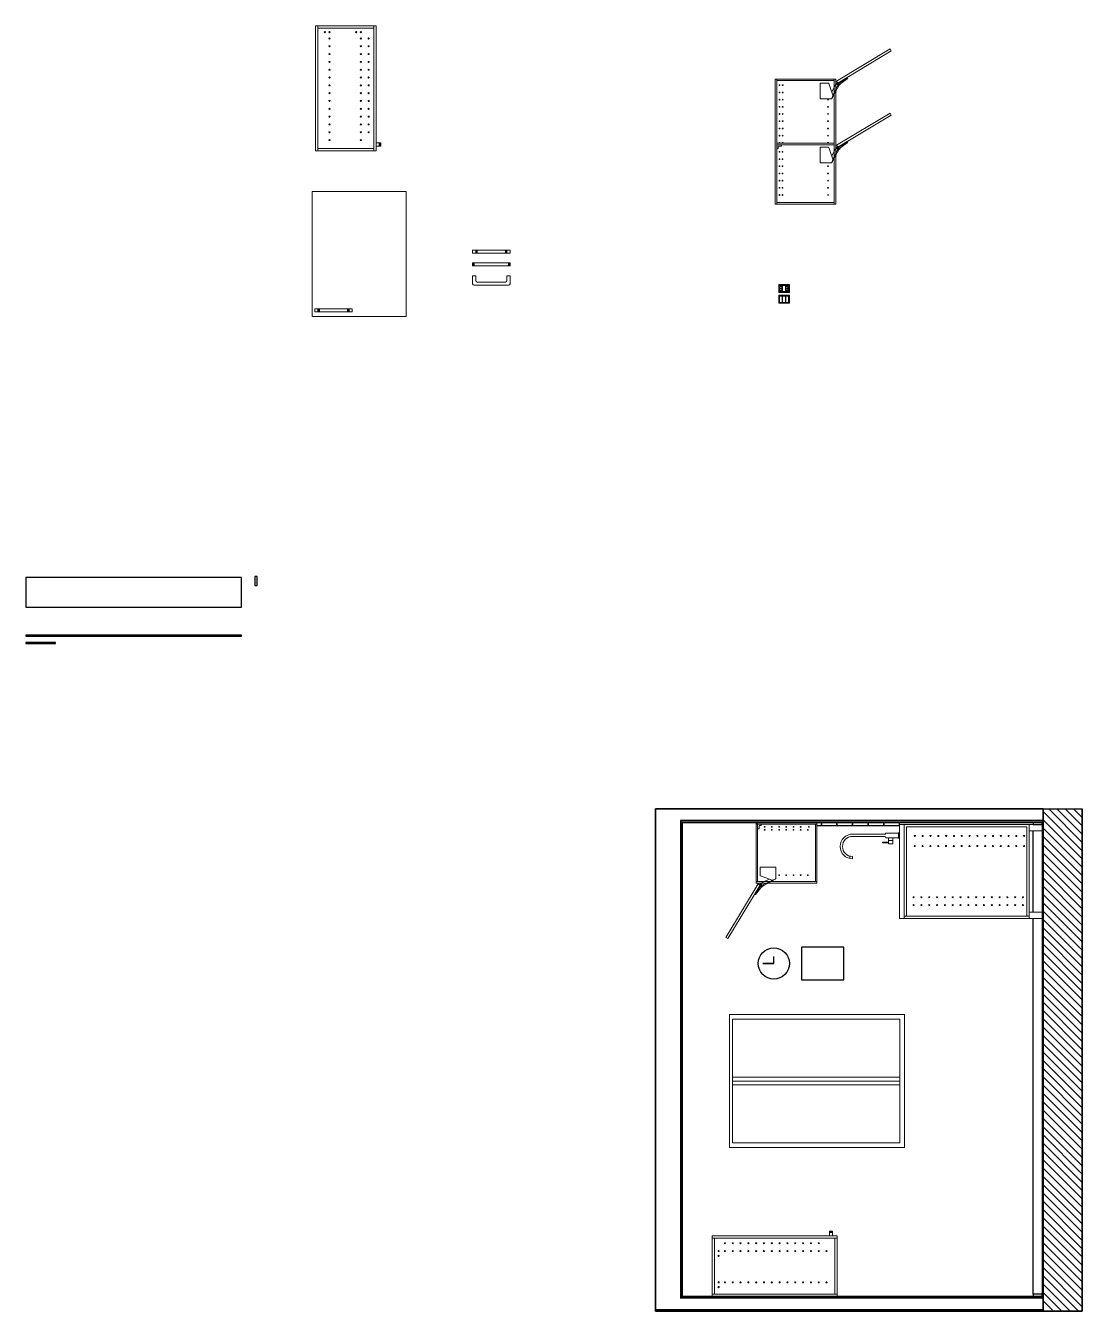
# Model space of a CAD drawing. Header units: inches. Extents: x -552 to 1457, y 97 to 1413.
# Drawn here: x -552 to 124, y 591 to 1413 of the extents above; entities that cross this region are included whole.
import ezdxf

# ---------------------------------------------------------------- set-up
doc = ezdxf.new("R2010")
doc.units = ezdxf.units.IN
doc.header["$MEASUREMENT"] = 0
doc.layers.add('ACCESSORI', color=41, linetype='Continuous')
doc.layers.add('PIASTRELLE', color=71, linetype='Continuous')
for name, color, linetype, lineweight in [('ARREDI', 11, 'Continuous', 18), ('INFISSI', 141, 'Continuous', 13), ('PRESECORRENTE', 171, 'Continuous', 18), ('STRUTTURA', 7, 'Continuous', 35)]:
    doc.layers.add(name, color=color, linetype=linetype, lineweight=lineweight)

# ---------------------------------------------------------------- blocks, each defined once
blk = doc.blocks.new('mecc1')
for p, q in [((39.58, 324.42), (39.58, 330.26)), ((39.8, 330.49), (42.72, 330.49)), ((42.93, 330.34), (44.57, 325.85)), ((43.9, 324.42), (39.58, 324.42)), ((44.57, 325.77), (44.11, 324.57))]:
    blk.add_line(p, q)
for centre, radius, start, end in [((39.8, 330.26), 0.223, 90, 180), ((42.72, 330.26), 0.223, 20.0419, 90), ((43.9, 324.65), 0.223, 270, 339.2869), ((44.46, 325.81), 0.111, 339.2869, 20.0419)]:
    blk.add_arc(centre, radius, start, end)
blk = doc.blocks.new('anta')
blk.add_lwpolyline([(92.24, 357.47), (91.47, 358.76), (57.19, 338.14), (57.96, 336.86)], close=True)
blk = doc.blocks.new('6-rob-elev')
at = {"color": 0, "linetype": 'ByBlock'}
for p, q in [((-0.64, -2.52), (-0.75, 18.33)), ((0.88, -2.52), (0.75, 18.33)), ((14.93, 20.07), (13.38, 20.07)), ((15.12, 18.33), (13.62, 18.33)), ((1.63, -11.03), (1.63, -2.99)), ((3.42, -4.71), (3.42, -7.36))]:
    blk.add_line(p, q, dxfattribs=at)
for p, q in [((-1.37, -2.99), (-0.64, -2.52)), ((-1.37, -11.03), (-1.37, -2.99)), ((0.88, -2.52), (1.63, -2.99)), ((-2.03, -11.73), (-1.37, -11.03)), ((-2.03, -11.73), (2.38, -11.73)), ((-1.37, -11.03), (1.63, -11.03)), ((2.38, -11.73), (1.63, -11.03))]:
    blk.add_line(p, q)
blk.add_lwpolyline([(1.63, -7.36), (5.46, -7.36), (5.46, -4.71), (1.63, -4.71)], dxfattribs=at)
blk.add_lwpolyline([(4.51, -0.89), (4.95, -0.89), (4.95, -4.71), (4.51, -4.71)], close=True)
for radius in [7.94, 6.44]:
    blk.add_arc((7.19, 18.33), radius, 0, 180, dxfattribs=at)

msp = doc.modelspace()

# ---------------------------------------------------------------- hatches: boundary and pattern name
h = msp.add_hatch()
h.set_pattern_fill('ANSI31', color=0, scale=30, angle=90)
h.set_pattern_definition([(135, (1196.6366, 512.799), (-2.65165, -2.65165), [])])
h.paths.add_polyline_path([(98.92, 600.38), (98.92, 600.38), (98.92, 599.38), (98.92, 591.88), (98.92, 591.88), (123.92, 590.88), (123.92, 912.28), (98.92, 912.28)])

# ---------------------------------------------------------------- linework, layer by layer
for p, q in [((-133.08, 904.74), (-133.14, 599.36)), ((98.92, 912.28), (123.92, 912.28)), ((123.92, 590.88), (123.92, 912.28)), ((98.92, 590.88), (123.92, 590.88))]:
    msp.add_line(p, q)
for points in [[(98.22, 904.78), (98.22, 904.74)], [(98.92, 912.28), (98.92, 912.28), (123.92, 912.28), (123.92, 590.88), (98.92, 590.88), (98.92, 909.38)]]:
    msp.add_lwpolyline(points)
at = {"layer": 'ACCESSORI'}
for p, q in [((-73.35, 813.37), (-73.35, 817.87)), ((-73.35, 813.37), (-80.35, 813.37)), ((-80.35, 813.37), (-73.35, 813.37))]:
    msp.add_line(p, q, dxfattribs=at)
msp.add_lwpolyline([(-28.66, 802.83), (-28.66, 823.83), (-55.66, 823.83), (-55.66, 802.83)], close=True, dxfattribs=at)
msp.add_circle((-73.35, 813.37), 10, dxfattribs=at)
at = {"layer": 'ARREDI'}
for p, q in [((-365.03, 1411.64), (-365.03, 1413.14)), ((-365.03, 1413.14), (-365.03, 1334.64)), ((-329.23, 1411.64), (-329.23, 1413.14)), ((-329.23, 1413.14), (-329.23, 1333.14)), ((-71.5, 1378), (-71.5, 1379)), ((-31.47, 1375.08), (-36.27, 1366.68)), ((-36.23, 1370.62), (-34.34, 1374.74)), ((-32.28, 1375.58), (-35.59, 1368.5)), ((-34.7, 1378), (-34.7, 1379)), ((-34.34, 1374.74), (-33.02, 1376.3)), ((-32.87, 1376.37), (-32.49, 1376.37)), ((-32.49, 1376.37), (-26.37, 1380.05)), ((-32.22, 1376.04), (-32.34, 1376.24)), ((-32.23, 1375.73), (-32.28, 1375.58)), ((-32.2, 1375.85), (-32.23, 1375.73)), ((-32.22, 1376.04), (-32.2, 1375.98)), ((-32.2, 1375.98), (-32.2, 1375.85)), ((-32, 1376.14), (-32.12, 1376.35)), ((-27.42, 1378.87), (-32, 1376.14)), ((-31.13, 1375.54), (-30.74, 1375.95)), ((-30.74, 1375.95), (-29.59, 1376.79)), ((-29.59, 1376.79), (-26.41, 1379.23)), ((-27.17, 1379.01), (-27.42, 1378.87)), ((-26.26, 1379.5), (-27.17, 1379.01)), ((-27.17, 1379.01), (-27.17, 1379.01)), ((-26.41, 1380.11), (-26.41, 1380.11)), ((-26.41, 1379.23), (-26.26, 1379.5)), ((-365.03, 1334.64), (-365.03, 1333.14)), ((-327.73, 1336.14), (-327.73, 1333.14)), ((-325.73, 1336.14), (-325.73, 1338.14)), ((-325.53, 1336.14), (-325.53, 1338.14)), ((-325.33, 1338.14), (-325.33, 1336.14)), ((-325.13, 1336.14), (-325.13, 1338.14)), ((-325.13, 1336.14), (-325.13, 1338.14)), ((-324.93, 1336.14), (-324.93, 1338.14)), ((-324.93, 1336.14), (-324.93, 1338.14)), ((-324.73, 1336.14), (-324.73, 1338.14)), ((-71.5, 1334.65), (-70.5, 1334.65)), ((-70.5, 1334.65), (-70.5, 1336)), ((-70.5, 1336), (-68.5, 1336)), ((-68.5, 1336), (-68.5, 1337)), ((-31.47, 1334.08), (-36.27, 1325.68)), ((-36.23, 1329.62), (-34.34, 1333.74)), ((-32.28, 1334.58), (-35.59, 1327.5)), ((-34.34, 1333.74), (-33.02, 1335.3)), ((-32.79, 1333.25), (-32.88, 1333.3)), ((-32.87, 1335.37), (-32.49, 1335.37)), ((-32.49, 1335.37), (-26.37, 1339.05)), ((-32.22, 1335.04), (-32.34, 1335.24)), ((-32.23, 1334.73), (-32.28, 1334.58)), ((-32.2, 1334.85), (-32.23, 1334.73)), ((-32.22, 1335.04), (-32.2, 1334.98)), ((-32.2, 1334.98), (-32.2, 1334.85)), ((-32, 1335.14), (-32.12, 1335.35)), ((-27.42, 1337.87), (-32, 1335.14)), ((-31.13, 1334.54), (-30.74, 1334.95)), ((-30.74, 1334.95), (-29.59, 1335.79)), ((-29.59, 1335.79), (-26.41, 1338.23)), ((-27.17, 1338.01), (-27.42, 1337.87)), ((-26.26, 1338.5), (-27.17, 1338.01)), ((-27.17, 1338.01), (-27.17, 1338.01)), ((-26.41, 1339.11), (-26.41, 1339.11)), ((-26.41, 1338.23), (-26.26, 1338.5)), ((-71.5, 1300), (-71.5, 1299)), ((-34.7, 1300), (-34.7, 1299)), ((-264.03, 1267.64), (-264.03, 1269.64)), ((-263.83, 1267.64), (-263.83, 1269.64)), ((-263.63, 1269.64), (-263.63, 1267.64)), ((-263.43, 1267.64), (-263.43, 1269.64)), ((-263.43, 1267.64), (-263.43, 1269.64)), ((-263.23, 1267.64), (-263.23, 1269.64)), ((-263.23, 1267.64), (-263.23, 1269.64)), ((-263.03, 1267.64), (-263.03, 1269.64)), ((-245.03, 1267.64), (-245.03, 1269.64)), ((-244.83, 1267.64), (-244.83, 1269.64)), ((-244.83, 1267.64), (-244.83, 1269.64)), ((-244.63, 1267.64), (-244.63, 1269.64)), ((-244.63, 1267.64), (-244.63, 1269.64)), ((-244.43, 1269.64), (-244.43, 1267.64)), ((-244.23, 1267.64), (-244.23, 1269.64)), ((-244.03, 1267.64), (-244.03, 1269.64)), ((-266.03, 1261.56), (-266.03, 1259.56)), ((-265.83, 1259.56), (-265.83, 1261.56)), ((-265.63, 1259.56), (-265.63, 1261.56)), ((-265.63, 1259.56), (-265.63, 1261.56)), ((-265.43, 1261.56), (-265.43, 1259.56)), ((-265.23, 1259.56), (-265.23, 1261.56)), ((-265.03, 1259.56), (-265.03, 1261.56)), ((-243.03, 1259.56), (-243.03, 1261.56)), ((-242.83, 1259.56), (-242.83, 1261.56)), ((-242.83, 1259.56), (-242.83, 1261.56)), ((-242.63, 1259.56), (-242.63, 1261.56)), ((-242.63, 1259.56), (-242.63, 1261.56)), ((-242.43, 1261.56), (-242.43, 1259.56)), ((-242.23, 1259.56), (-242.23, 1261.56)), ((-242.03, 1259.56), (-242.03, 1261.56)), ((-266.03, 1253.14), (-266.03, 1248.14)), ((-266.03, 1253.14), (-264.03, 1253.14)), ((-264.03, 1250.14), (-264.03, 1253.14)), ((-244.03, 1253.14), (-244.03, 1250.14)), ((-244.03, 1253.14), (-242.03, 1253.14)), ((-242.03, 1248.14), (-242.03, 1253.14)), ((-265.03, 1247.14), (-243.03, 1247.14)), ((-245.03, 1249.14), (-263.03, 1249.14)), ((-365.03, 1230.14), (-365.03, 1232.14)), ((-364.83, 1230.14), (-364.83, 1232.14)), ((-364.63, 1232.14), (-364.63, 1230.14)), ((-364.43, 1230.14), (-364.43, 1232.14)), ((-364.43, 1230.14), (-364.43, 1232.14)), ((-364.23, 1230.14), (-364.23, 1232.14)), ((-364.23, 1230.14), (-364.23, 1232.14)), ((-364.03, 1230.14), (-364.03, 1232.14)), ((-346.03, 1230.14), (-346.03, 1232.14)), ((-345.83, 1230.14), (-345.83, 1232.14)), ((-345.83, 1230.14), (-345.83, 1232.14)), ((-345.63, 1230.14), (-345.63, 1232.14)), ((-345.63, 1230.14), (-345.63, 1232.14)), ((-345.43, 1232.14), (-345.43, 1230.14)), ((-345.23, 1230.14), (-345.23, 1232.14)), ((-345.03, 1230.14), (-345.03, 1232.14)), ((-84.76, 903.54), (-84.76, 864.74)), ((-84.06, 902.54), (-84.06, 903.54)), ((-82.76, 899.54), (-83.76, 899.54)), ((-81.42, 901.54), (-82.76, 901.54)), ((-82.76, 901.54), (-82.76, 899.54)), ((-81.42, 902.54), (-81.42, 901.54)), ((-46.76, 902.54), (-45.76, 902.54)), ((7.04, 902.14), (7.04, 842.14)), ((7.04, 902.14), (9.97, 902.14)), ((89.97, 902.14), (97.97, 902.14)), ((98.22, 898.14), (89.97, 898.14)), ((89.97, 846.14), (89.97, 898.14)), ((98.22, 902.14), (98.22, 898.14)), ((-82.13, 863.53), (-85.81, 857.41)), ((-82.13, 863.91), (-82.13, 863.53)), ((-80.5, 865.38), (-82.06, 864.06)), ((-81.35, 863.32), (-74.26, 866.62)), ((-80.84, 862.51), (-72.44, 867.31)), ((-76.38, 867.27), (-80.5, 865.38)), ((-80.01, 863.83), (-80.06, 863.92)), ((-46.76, 865.74), (-45.76, 865.74)), ((-85.47, 857.37), (-81.91, 863.04)), ((-82.55, 860.62), (-85, 857.45)), ((-81.71, 861.78), (-82.55, 860.62)), ((-81.91, 863.04), (-82.11, 863.16)), ((-81.8, 863.25), (-82, 863.37)), ((-81.8, 863.25), (-81.74, 863.24)), ((-81.74, 863.24), (-81.61, 863.24)), ((-81.3, 862.17), (-81.71, 861.78)), ((-81.61, 863.24), (-81.5, 863.27)), ((-81.5, 863.27), (-81.35, 863.32)), ((9.97, 842.14), (7.04, 842.14)), ((11.47, 843.64), (9.97, 843.64)), ((88.47, 843.64), (89.97, 843.64)), ((98.22, 846.14), (89.97, 846.14)), ((89.97, 842.14), (98.22, 842.14)), ((98.22, 842.14), (98.22, 846.14)), ((-73.35, 813.37), (-78.48, 813.37)), ((-35.8, 642.18), (-37.8, 642.18)), ((-35.8, 641.98), (-37.8, 641.98)), ((-35.8, 641.98), (-37.8, 641.98)), ((-35.8, 641.78), (-37.8, 641.78)), ((-35.8, 641.78), (-37.8, 641.78)), ((-37.8, 641.58), (-35.8, 641.58)), ((-35.8, 641.38), (-37.8, 641.38)), ((-111.3, 637.68), (-112.8, 637.68)), ((-112.8, 637.68), (-32.8, 637.68)), ((-35.8, 641.18), (-37.8, 641.18)), ((-35.8, 639.18), (-32.8, 639.18)), ((-111.3, 601.88), (-112.8, 601.88)), ((-112.8, 601.88), (-34.3, 601.88)), ((-34.3, 601.88), (-32.8, 601.88))]:
    msp.add_line(p, q, dxfattribs=at)
for points in [[(-366.53, 1333.14), (-327.73, 1333.14), (-327.73, 1413.14), (-366.53, 1413.14)], [(-365.03, 1334.64), (-329.23, 1334.64), (-329.23, 1411.64), (-365.03, 1411.64)], [(-72.5, 1379), (-72.5, 1299), (-33.7, 1299), (-33.7, 1379)], [(-71.5, 1378), (-71.5, 1300), (-34.7, 1300), (-34.7, 1378)], [(-324.73, 1338.14), (-327.73, 1338.14), (-327.73, 1336.14), (-324.73, 1336.14)], [(-71.5, 1337), (-34.7, 1337), (-34.7, 1338), (-71.5, 1338)], [(-368.53, 1227.14), (-308.53, 1227.14), (-308.53, 1307.14), (-368.53, 1307.14)], [(-83.76, 902.54), (-83.76, 865.74), (-84.76, 865.74), (-84.76, 902.54)], [(9.97, 842.14), (89.97, 842.14), (89.97, 902.14), (9.97, 902.14)], [(11.47, 843.64), (88.47, 843.64), (88.47, 900.64), (11.47, 900.64)], [(-37.8, 642.18), (-37.8, 639.18), (-35.8, 639.18), (-35.8, 642.18)], [(-32.8, 600.38), (-32.8, 639.18), (-112.8, 639.18), (-112.8, 600.38)], [(-34.3, 601.88), (-34.3, 637.68), (-111.3, 637.68), (-111.3, 601.88)]]:
    msp.add_lwpolyline(points, close=True, dxfattribs=at)
for points in [[(-32.79, 1374.25), (-32.73, 1374.21), (-32.6, 1374.21), (-31.47, 1375.08)], [(-327.73, 1336.14), (-327.73, 1338.14)], [(-325.73, 1336.14), (-325.73, 1338.14)], [(-325.73, 1336.14), (-325.73, 1338.14)], [(-32.79, 1333.25), (-32.73, 1333.21), (-32.6, 1333.21), (-31.47, 1334.08)], [(-242.03, 1269.64), (-242.03, 1267.64), (-266.03, 1267.64)], [(-266.03, 1267.64), (-266.03, 1269.64)], [(-266.03, 1269.64), (-242.03, 1269.64)], [(-264.03, 1267.64), (-264.03, 1269.64)], [(-264.03, 1267.64), (-264.03, 1269.64)], [(-244.03, 1267.64), (-244.03, 1269.64)], [(-242.03, 1261.56), (-242.03, 1259.56), (-266.03, 1259.56)], [(-266.03, 1259.56), (-266.03, 1261.56)], [(-266.03, 1261.56), (-242.03, 1261.56)], [(-343.03, 1232.14), (-343.03, 1230.14), (-367.03, 1230.14)], [(-367.03, 1230.14), (-367.03, 1232.14)], [(-367.03, 1232.14), (-343.03, 1232.14)], [(-365.03, 1230.14), (-365.03, 1232.14)], [(-365.03, 1230.14), (-365.03, 1232.14)], [(-345.03, 1230.14), (-345.03, 1232.14)], [(-84.76, 903.54), (-45.76, 903.54), (-45.76, 864.74), (-84.76, 864.74)], [(-84.76, 902.54), (-46.76, 902.54), (-46.76, 865.74), (-84.76, 865.74)], [(-80.01, 863.83), (-79.97, 863.76), (-79.97, 863.64), (-80.84, 862.51)], [(-35.8, 641.18), (-37.8, 641.18)], [(-35.8, 641.18), (-37.8, 641.18)], [(-35.8, 639.18), (-37.8, 639.18)]]:
    msp.add_lwpolyline(points, dxfattribs=at)
for centre, radius in [((-360.53, 1408.99), 0.4), ((-357.53, 1408.99), 0.35), ((-340.53, 1408.99), 0.4), ((-337.53, 1408.99), 0.35), ((-357.53, 1404.99), 0.35), ((-357.53, 1399.99), 0.35), ((-337.53, 1404.99), 0.35), ((-337.53, 1399.99), 0.35), ((-332.53, 1404.99), 0.35), ((-332.53, 1399.99), 0.35), ((-357.53, 1394.99), 0.35), ((-357.53, 1389.99), 0.35), ((-337.53, 1394.99), 0.35), ((-337.53, 1389.99), 0.35), ((-332.53, 1394.99), 0.35), ((-332.53, 1389.99), 0.35), ((-357.53, 1384.99), 0.35), ((-337.53, 1384.99), 0.35), ((-332.53, 1384.99), 0.35), ((-357.53, 1379.99), 0.35), ((-357.53, 1374.99), 0.35), ((-337.53, 1379.99), 0.35), ((-337.53, 1374.99), 0.35), ((-332.53, 1379.99), 0.35), ((-332.53, 1374.99), 0.35), ((-69.74, 1375.05), 0.25), ((-67.74, 1375.05), 0.25), ((-32.79, 1375.83), 0.371), ((-31.81, 1376.61), 0.0831), ((-31.6, 1375.62), 0.261), ((-31.56, 1376.78), 0.104), ((-29.83, 1377.72), 0.0831), ((-28.72, 1378.36), 0.0831), ((-27.06, 1379.48), 0.0831), ((-26.69, 1379.54), 0.0831), ((-357.53, 1369.99), 0.35), ((-357.53, 1364.99), 0.35), ((-337.53, 1369.99), 0.35), ((-337.53, 1364.99), 0.35), ((-332.53, 1369.99), 0.35), ((-332.53, 1364.99), 0.35), ((-69.74, 1370.45), 0.25), ((-69.74, 1365.85), 0.25), ((-67.74, 1370.45), 0.25), ((-67.74, 1365.85), 0.25), ((-38.75, 1365.85), 0.25), ((-357.53, 1359.99), 0.35), ((-337.53, 1359.99), 0.35), ((-332.53, 1359.99), 0.35), ((-69.74, 1361.25), 0.25), ((-69.74, 1356.65), 0.25), ((-67.74, 1361.25), 0.25), ((-67.74, 1356.65), 0.25), ((-38.75, 1361.25), 0.25), ((-38.75, 1356.65), 0.25), ((-357.53, 1354.99), 0.35), ((-357.53, 1349.99), 0.35), ((-337.53, 1354.99), 0.35), ((-337.53, 1349.99), 0.35), ((-332.53, 1354.99), 0.35), ((-332.53, 1349.99), 0.35), ((-69.74, 1352.05), 0.25), ((-67.74, 1352.05), 0.25), ((-38.75, 1352.05), 0.25), ((-357.53, 1344.99), 0.35), ((-357.53, 1339.99), 0.35), ((-337.53, 1344.99), 0.35), ((-337.53, 1339.99), 0.35), ((-332.53, 1344.99), 0.35), ((-69.74, 1347.45), 0.25), ((-69.74, 1342.85), 0.25), ((-67.74, 1347.45), 0.25), ((-67.74, 1342.85), 0.25), ((-38.75, 1347.45), 0.25), ((-38.75, 1342.85), 0.25), ((-69.76, 1332.45), 0.25), ((-69.74, 1338.25), 0.25), ((-67.76, 1332.45), 0.25), ((-67.74, 1338.25), 0.25), ((-38.75, 1338.25), 0.25), ((-32.79, 1334.83), 0.371), ((-31.81, 1335.61), 0.0831), ((-31.6, 1334.62), 0.261), ((-31.56, 1335.78), 0.104), ((-29.83, 1336.72), 0.0831), ((-28.72, 1337.36), 0.0831), ((-27.06, 1338.48), 0.0831), ((-26.69, 1338.54), 0.0831), ((-69.76, 1327.85), 0.25), ((-67.76, 1327.85), 0.25), ((-69.77, 1318.65), 0.25), ((-69.76, 1323.25), 0.25), ((-69.76, 1318.65), 0.25), ((-67.77, 1318.65), 0.25), ((-67.76, 1323.25), 0.25), ((-67.76, 1318.65), 0.25), ((-38.75, 1323.25), 0.25), ((-38.75, 1318.65), 0.25), ((-69.77, 1314.05), 0.25), ((-69.77, 1309.45), 0.25), ((-67.77, 1314.05), 0.25), ((-67.77, 1309.45), 0.25), ((-38.75, 1314.05), 0.25), ((-38.75, 1309.45), 0.25), ((-69.77, 1304.85), 0.25), ((-67.77, 1304.85), 0.25), ((-38.75, 1304.85), 0.25), ((-79.21, 900.8), 0.25), ((-79.21, 898.8), 0.25), ((-74.61, 900.8), 0.25), ((-74.61, 898.8), 0.25), ((-70.01, 900.8), 0.25), ((-70.01, 898.8), 0.25), ((-65.41, 900.8), 0.25), ((-65.41, 900.8), 0.25), ((-65.41, 898.8), 0.25), ((-65.41, 898.8), 0.25), ((-60.81, 900.8), 0.25), ((-60.81, 898.8), 0.25), ((-56.21, 900.8), 0.25), ((-56.21, 898.8), 0.25), ((-51.61, 898.8), 0.25), ((-50.91, 900.8), 0.25), ((16.78, 888.47), 0.35), ((16.84, 894.9), 0.35), ((21.78, 888.47), 0.35), ((21.84, 894.9), 0.35), ((26.78, 888.47), 0.35), ((26.84, 894.9), 0.35), ((31.78, 888.47), 0.35), ((31.84, 894.9), 0.35), ((36.78, 888.47), 0.35), ((36.84, 894.9), 0.35), ((41.78, 888.47), 0.35), ((41.84, 894.9), 0.35), ((46.78, 888.47), 0.35), ((46.84, 894.9), 0.35), ((51.78, 888.47), 0.35), ((51.84, 894.9), 0.35), ((56.78, 888.47), 0.35), ((56.84, 894.9), 0.35), ((61.78, 888.47), 0.35), ((61.84, 894.9), 0.35), ((66.78, 888.47), 0.35), ((66.84, 894.9), 0.35), ((71.78, 888.47), 0.35), ((71.84, 894.9), 0.35), ((76.7, 888.46), 0.35), ((76.76, 894.89), 0.35), ((81.7, 888.46), 0.35), ((81.76, 894.89), 0.35), ((86.7, 888.46), 0.35), ((86.76, 894.89), 0.35), ((-81.59, 863.83), 0.371), ((-70.01, 869.79), 0.25), ((-65.41, 869.79), 0.25), ((-60.81, 869.79), 0.25), ((-56.21, 869.79), 0.25), ((-51.61, 869.79), 0.25), ((-82.54, 862.59), 0.104), ((-82.38, 862.85), 0.0831), ((-81.38, 862.64), 0.261), ((16.04, 855.69), 0.35), ((21.04, 855.69), 0.35), ((26.04, 855.69), 0.35), ((31.04, 855.69), 0.35), ((36.04, 855.69), 0.35), ((41.04, 855.69), 0.35), ((46.04, 855.69), 0.35), ((51.04, 855.69), 0.35), ((56.04, 855.69), 0.35), ((61.04, 855.69), 0.35), ((66.04, 855.69), 0.35), ((71.04, 855.69), 0.35), ((75.99, 855.7), 0.35), ((80.99, 855.7), 0.35), ((85.99, 855.7), 0.35), ((16.04, 850.69), 0.35), ((21.04, 850.69), 0.35), ((26.04, 850.69), 0.35), ((31.04, 850.69), 0.35), ((36.04, 850.69), 0.35), ((41.04, 850.69), 0.35), ((46.04, 850.69), 0.35), ((51.04, 850.69), 0.35), ((56.04, 850.69), 0.35), ((61.04, 850.69), 0.35), ((66.04, 850.69), 0.35), ((71.04, 850.69), 0.35), ((75.99, 850.7), 0.35), ((80.99, 850.7), 0.35), ((85.99, 850.7), 0.35), ((-104.65, 634.38), 0.35), ((-99.65, 634.38), 0.35), ((-94.65, 634.38), 0.35), ((-89.65, 634.38), 0.35), ((-84.65, 634.38), 0.35), ((-79.65, 634.38), 0.35), ((-74.65, 634.38), 0.35), ((-69.65, 634.38), 0.35), ((-64.65, 634.38), 0.35), ((-59.65, 634.38), 0.35), ((-54.65, 634.38), 0.35), ((-49.65, 634.38), 0.35), ((-44.65, 634.38), 0.35), ((-108.65, 626.38), 0.4), ((-108.65, 629.38), 0.35), ((-104.65, 629.38), 0.35), ((-99.65, 629.38), 0.35), ((-94.65, 629.38), 0.35), ((-89.65, 629.38), 0.35), ((-84.65, 629.38), 0.35), ((-79.65, 629.38), 0.35), ((-74.65, 629.38), 0.35), ((-69.65, 629.38), 0.35), ((-64.65, 629.38), 0.35), ((-59.65, 629.38), 0.35), ((-54.65, 629.38), 0.35), ((-49.65, 629.38), 0.35), ((-44.65, 629.38), 0.35), ((-39.65, 629.38), 0.35), ((-108.65, 609.38), 0.35), ((-104.65, 609.38), 0.35), ((-99.65, 609.38), 0.35), ((-94.65, 609.38), 0.35), ((-89.65, 609.38), 0.35), ((-84.65, 609.38), 0.35), ((-79.65, 609.38), 0.35), ((-74.65, 609.38), 0.35), ((-69.65, 609.38), 0.35), ((-64.65, 609.38), 0.35), ((-59.65, 609.38), 0.35), ((-54.65, 609.38), 0.35), ((-49.65, 609.38), 0.35), ((-44.65, 609.38), 0.35), ((-39.65, 609.38), 0.35), ((-108.65, 606.38), 0.4)]:
    msp.add_circle(centre, radius, dxfattribs=at)
for centre, radius, start, end in [((-32.87, 1376.17), 0.2, 90, 139.88716), ((-32.13, 1376.1), 0.25, 87.40847, 145.31903), ((-31.65, 1375.56), 0.514, 289.56943, 357.57347), ((-26.77, 1379.68), 0.54, 340.67484, 43.39775), ((-32.87, 1335.17), 0.2, 90, 139.88716), ((-32.13, 1335.1), 0.25, 87.40847, 145.31903), ((-31.65, 1334.56), 0.514, 289.56943, 357.57347), ((-26.77, 1338.68), 0.54, 340.67484, 43.39775), ((-81.93, 863.91), 0.2, 130.11284, 180), ((-85.47, 858.85), 1.48, 256.58654, 288.78266), ((-81.86, 863.17), 0.25, 124.68097, 182.59153), ((-81.32, 862.68), 0.514, 272.42653, 340.43057)]:
    msp.add_arc(centre, radius, start, end, dxfattribs=at)
for points in [[(-263.03, 1249.14), (-263.5, 1249.14), (-264.03, 1249.67), (-264.03, 1250.14)], [(-245.03, 1249.14), (-244.55, 1249.14), (-244.03, 1249.67), (-244.03, 1250.14)], [(-265.03, 1247.14), (-265.5, 1247.14), (-266.03, 1247.67), (-266.03, 1248.14)], [(-243.03, 1247.14), (-242.55, 1247.14), (-242.03, 1247.67), (-242.03, 1248.14)]]:
    msp.add_open_spline(points, degree=3, dxfattribs=at)
at = {"layer": 'INFISSI'}
for p, q in [((-101.7, 780.67), (10.16, 780.66)), ((-101.7, 780.67), (-101.7, 695.67)), ((-99.7, 777.67), (-99.7, 698.67)), ((7.16, 777.66), (-99.7, 777.67)), ((7.16, 777.66), (7.16, 698.66)), ((10.16, 780.66), (10.16, 695.67)), ((-99.7, 740.67), (7.16, 740.66)), ((-99.7, 738.17), (7.16, 738.16)), ((-99.7, 735.67), (7.16, 735.66)), ((-101.7, 695.67), (10.16, 695.67)), ((7.16, 698.66), (-99.7, 698.67))]:
    msp.add_line(p, q, dxfattribs=at)
at = {"layer": 'PIASTRELLE'}
for points in [[(-403.85, 1055.02), (-403.85, 1060.82), (-405.25, 1060.82), (-405.25, 1055.02)], [(-551.85, 1041.14), (-413.85, 1041.14), (-413.85, 1060.14), (-551.85, 1060.14)], [(-551.85, 1022.66), (-413.85, 1022.66), (-413.85, 1023.36), (-551.85, 1023.36)], [(-551.79, 1018.01), (-532.79, 1018.01), (-532.79, 1018.71), (-551.79, 1018.71)], [(-32.96, 901.54), (-32.96, 903.54), (-42.96, 903.54), (-42.96, 901.54)], [(-22.96, 901.54), (-22.96, 903.54), (-32.96, 903.54), (-32.96, 901.54)], [(-12.96, 901.54), (-12.96, 903.54), (-22.96, 903.54), (-22.96, 901.54)], [(-2.96, 901.54), (-2.96, 903.54), (-12.96, 903.54), (-12.96, 901.54)], [(7.04, 901.54), (7.04, 903.54), (-2.96, 903.54), (-2.96, 901.54)], [(98.22, 903.54), (92.42, 903.54), (92.42, 902.14), (98.22, 902.14)], [(98.92, 738.38), (98.92, 876.38), (98.22, 876.38), (98.22, 738.38)], [(98.92, 600.38), (98.92, 738.38), (98.22, 738.38), (98.22, 600.38)], [(98.22, 601.78), (92.42, 601.78), (92.42, 600.38), (98.22, 600.38)]]:
    msp.add_lwpolyline(points, close=True, dxfattribs=at)
for points in [[(-45.76, 901.54), (-42.96, 901.54), (-42.96, 903.54), (-45.76, 903.54)], [(92.42, 902.14), (98.22, 902.14), (98.22, 601.78), (92.42, 601.78), (92.42, 842.14)], [(92.42, 846.14), (92.42, 898.14)], [(98.22, 903.54), (98.22, 876.38), (98.92, 876.38), (98.92, 903.54)]]:
    msp.add_lwpolyline(points, dxfattribs=at)
at = {"layer": 'PRESECORRENTE'}
for points in [[(-70.25, 1247.6), (-63.38, 1247.6), (-63.38, 1242.6), (-70.25, 1242.6)], [(-63.38, 1242.6), (-63.38, 1247.6), (-70.25, 1247.6), (-70.25, 1242.6)], [(-69.76, 1247.08), (-67.99, 1247.08), (-67.99, 1243.07), (-69.76, 1243.07)], [(-67.99, 1243.07), (-67.99, 1247.08), (-69.76, 1247.08), (-69.76, 1243.07)], [(-67.71, 1247.08), (-65.94, 1247.08), (-65.94, 1243.07), (-67.71, 1243.07)], [(-65.94, 1243.07), (-65.94, 1247.08), (-67.71, 1247.08), (-67.71, 1243.07)], [(-65.67, 1247.08), (-63.9, 1247.08), (-63.9, 1243.07), (-65.67, 1243.07)], [(-63.9, 1243.07), (-63.9, 1247.08), (-65.67, 1247.08), (-65.67, 1243.07)], [(-63.38, 1235.71), (-63.38, 1240.71), (-70.25, 1240.71), (-70.25, 1235.71)], [(-67.99, 1236.18), (-67.99, 1240.19), (-69.76, 1240.19), (-69.76, 1236.18)], [(-65.94, 1236.18), (-65.94, 1240.19), (-67.71, 1240.19), (-67.71, 1236.18)], [(-63.9, 1236.18), (-63.9, 1240.19), (-65.67, 1240.19), (-65.67, 1236.18)]]:
    msp.add_lwpolyline(points, close=True, dxfattribs=at)
for centre, start, end in [((-68.84, 1246.46), 113.3666, 246.20029), ((-68.84, 1245.09), 113.3666, 246.20029), ((-68.84, 1243.68), 113.3666, 246.20029), ((-68.84, 1246.46), 294.32433, 66.10878), ((-68.84, 1245.09), 294.32433, 66.10878), ((-68.84, 1243.68), 294.32433, 66.10878), ((-64.75, 1246.46), 113.3666, 246.20029), ((-64.75, 1245.09), 113.3666, 246.20029), ((-64.75, 1243.68), 113.3666, 246.20029), ((-64.75, 1246.46), 294.32433, 66.10878), ((-64.75, 1245.09), 294.32433, 66.10878), ((-64.75, 1243.68), 294.32433, 66.10878)]:
    msp.add_arc(centre, 0.268, start, end, dxfattribs=at)
for centre, start_param, end_param in [((-68.84, 1246.45), 5.42058, 7.142383), ((-68.84, 1246.45), 8.545266, 10.307697), ((-68.84, 1245.08), 5.42058, 7.142383), ((-68.84, 1245.08), 8.545266, 10.307697), ((-68.84, 1243.68), 5.42058, 7.142383), ((-68.84, 1243.68), 8.545266, 10.307697), ((-64.75, 1246.45), 5.42058, 7.142383), ((-64.75, 1246.45), 8.545266, 10.307697), ((-64.75, 1245.08), 5.42058, 7.142383), ((-64.75, 1245.08), 8.545266, 10.307697), ((-64.75, 1243.68), 5.42058, 7.142383), ((-64.75, 1243.68), 8.545266, 10.307697)]:
    msp.add_ellipse(centre, major_axis=(0, 0.381), ratio=0.372094, start_param=start_param, end_param=end_param, dxfattribs=at)
at = {"layer": 'STRUTTURA'}
for p, q in [((-149.15, 590.88), (-149.08, 912.28)), ((-132.08, 782.6), (-132.08, 599.38))]:
    msp.add_line(p, q, dxfattribs=at)
for points in [[(98.92, 912.28), (-149.08, 912.28)], [(-133.08, 903.54), (98.92, 903.54), (98.92, 904.74), (-133.08, 904.74)], [(98.92, 590.88), (98.92, 912.28)], [(-132.08, 903.54), (-132.08, 782.6)], [(-133.14, 599.36), (98.92, 599.38), (98.92, 600.38), (-132.08, 600.38)], [(-149.15, 591.93), (98.92, 591.88), (98.92, 590.88), (-149.15, 590.88)]]:
    msp.add_lwpolyline(points, dxfattribs=at)

# ---------------------------------------------------------------- block references
at = {"layer": 'ARREDI'}
for p in [(-90.46, 1039.51), (-90.46, 998.51)]:
    msp.add_blockref('anta', p, dxfattribs=at)
at = {"layer": 'ARREDI', "xscale": 1.654965260202731, "yscale": 1.654965260202731, "zscale": 1.654965260202731}
for p in [(-109.3, 829.47), (-109.3, 788.47)]:
    msp.add_blockref('mecc1', p, dxfattribs=at)
at = {"layer": 'ARREDI', "xscale": -1, "rotation": 90}
for name, p in [('6-rob-elev', (-4.69, 895.38)), ('anta', (254.72, 921.49))]:
    msp.add_blockref(name, p, dxfattribs=at)
at = {"layer": 'ARREDI', "xscale": -1.654965260202731, "yscale": 1.654965260202731, "zscale": 1.654965260202731, "rotation": 90}
msp.add_blockref('mecc1', (464.77, 940.34), dxfattribs=at)

doc.saveas('drawing.dxf')
